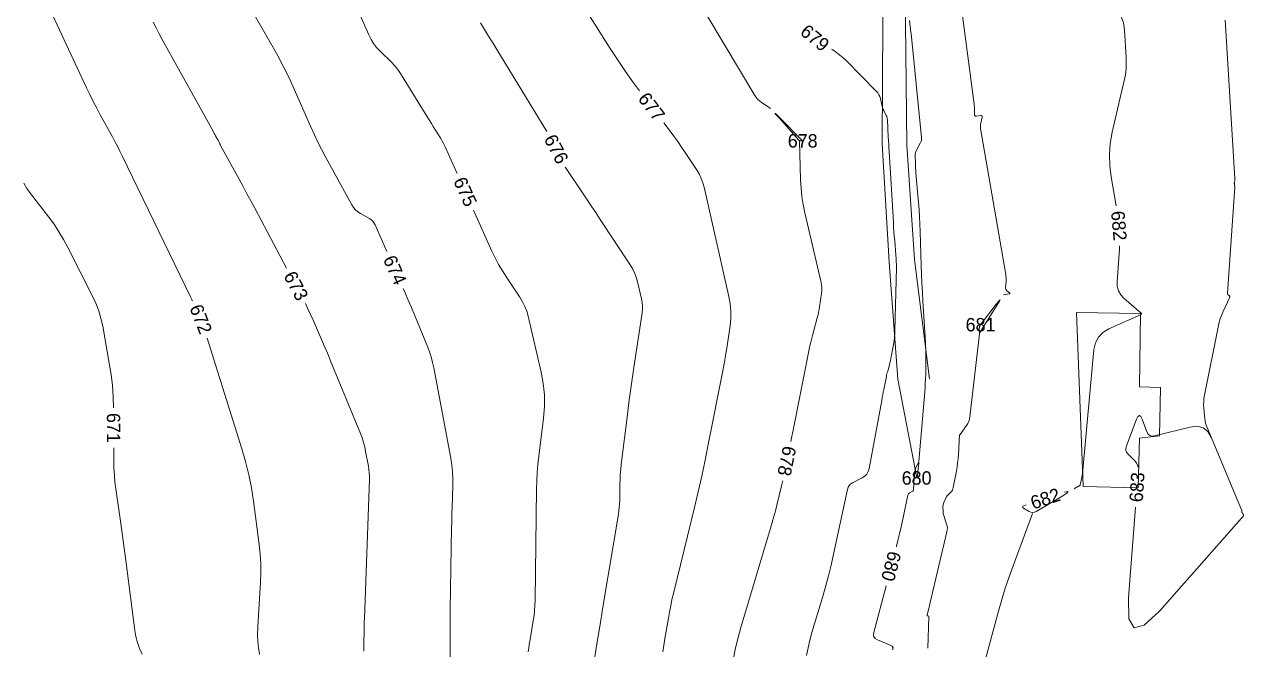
# Model space of a CAD drawing. Extents: x 9956 to 12723, y 9559 to 10903.
# Drawn here: x 10478 to 11025, y 10344 to 10624 of the extents above; entities that cross this region are included whole.
import ezdxf
from ezdxf.enums import TextEntityAlignment as Align

# ---------------------------------------------------------------- set-up
doc = ezdxf.new("R2010")
doc.units = 0
doc.header["$MEASUREMENT"] = 0
for name, color, linetype, lineweight in [('A-SITE-PLAY', 7, 'Continuous', 0), ('G-ANNO-BRDR', 7, 'Continuous', 0), ('PROJECT AREA', 7, 'Continuous', 0)]:
    doc.layers.add(name, color=color, linetype=linetype, lineweight=lineweight)
doc.styles.add('Style-Font 001', font='Font 001.shx')

msp = doc.modelspace()

# ---------------------------------------------------------------- linework, layer by layer
at = {"layer": 'A-SITE-PLAY', "color": 7, "lineweight": 0, "flags": 128}
for points in [[(10871.05, 10874.83), (10871.35, 10836.33), (10868.53, 10785.72), (10865.55, 10733.08), (10864.58, 10680.15), (10863.14, 10625.04), (10862.94, 10570.38), (10866.04, 10517.28), (10869.95, 10464.92), (10878.49, 10420.65)], [(10880.15, 10874.76), (10880.35, 10836.32), (10878.01, 10784.71), (10875.56, 10733.06), (10873.87, 10679.54), (10873.29, 10624.91), (10874, 10569.86), (10877.43, 10518.55), (10884.11, 10465.11)]]:
    msp.add_lwpolyline(points, dxfattribs=at)
msp.add_lwpolyline([(10949.95, 10494.84), (10978.74, 10494.31), (10978.19, 10461.4), (10987.6, 10461.18), (10987.23, 10439.44), (10978.22, 10438.44), (10977.63, 10416.13), (10952.97, 10416.73)], close=True, dxfattribs=at)
at = {"layer": 'G-ANNO-BRDR', "color": 43, "linetype": 'Continuous', "lineweight": 0, "flags": 128}
for points in [[(10919.87, 10655.44), (10940.05, 10650.66), (10944.24, 10649.39), (10948.17, 10647.63), (10951.83, 10645.36), (10955.24, 10642.61), (10966.36, 10632.39), (10968.47, 10630.07), (10970.04, 10627.49), (10971.06, 10624.65), (10971.53, 10621.54), (10972.28, 10609.22), (10972.35, 10606.59), (10972.23, 10603.97), (10971.92, 10601.37), (10971.42, 10598.78), (10966.06, 10575.58), (10965.16, 10570.6), (10964.77, 10565.61), (10964.88, 10560.6), (10965.49, 10555.58), (10967.73, 10542.58)], [(10572.35, 10644.06), (10589.27, 10614.7), (10591.98, 10609.85), (10594.56, 10604.93), (10597, 10599.94), (10599.31, 10594.89), (10606.64, 10578.26), (10608.24, 10574.72), (10609.92, 10571.21), (10611.68, 10567.74), (10613.51, 10564.31), (10625.16, 10543), (10625.9, 10541.83), (10626.79, 10540.8), (10627.81, 10539.9), (10628.97, 10539.15), (10633, 10536.89), (10633.8, 10536.35), (10634.49, 10535.71), (10635.06, 10534.96), (10635.52, 10534.11), (10640.83, 10522.07)], [(10721.5, 10644.01), (10740.99, 10613.2), (10744.22, 10608.19), (10747.56, 10603.27), (10751, 10598.41), (10754.1, 10594.23)], [(10486.04, 10639), (10506.16, 10595.57), (10507.63, 10592.47), (10509.15, 10589.4), (10510.73, 10586.36), (10512.36, 10583.34), (10517.78, 10573.54), (10518.93, 10571.44), (10520.05, 10569.31), (10521.14, 10567.18), (10522.2, 10565.02), (10552.79, 10501.75), (10553.06, 10501.21), (10553.33, 10500.67), (10553.6, 10500.14), (10553.69, 10499.98)], [(10812.84, 10586.26), (10808.68, 10589.01), (10807.83, 10589.64), (10807.07, 10590.35), (10806.4, 10591.14), (10805.81, 10592.02), (10777.9, 10639.02)], [(10897.37, 10639.33), (10904.11, 10588.25), (10904.19, 10587.61), (10904.24, 10586.98), (10904.27, 10586.34), (10904.28, 10585.69), (10904.28, 10583.6), (10904.34, 10583.21), (10904.51, 10582.95), (10904.79, 10582.82), (10905.18, 10582.81), (10907.07, 10583.05), (10907.41, 10583.04), (10907.63, 10582.93), (10907.73, 10582.7), (10907.7, 10582.35), (10907.07, 10579.65), (10906.97, 10579.07), (10906.92, 10578.49), (10906.94, 10577.91), (10907.01, 10577.32), (10918.27, 10511.8), (10918.38, 10511.04), (10918.44, 10510.27), (10918.46, 10509.51), (10918.43, 10508.74), (10918.24, 10506.01), (10918.25, 10505.59), (10918.36, 10505.21), (10918.56, 10504.87), (10918.84, 10504.57), (10919.93, 10503.63), (10920.09, 10503.45), (10920.12, 10503.31), (10920.02, 10503.2), (10919.79, 10503.13), (10917.33, 10502.72)], [(10536.09, 10624.97), (10537.39, 10622.35), (10538.73, 10619.76), (10540.13, 10617.19), (10562.89, 10576.06), (10563.16, 10575.56), (10563.45, 10575.06), (10563.73, 10574.56), (10564.02, 10574.06), (10565.07, 10572.23), (10565.21, 10571.98), (10565.34, 10571.73), (10565.47, 10571.48), (10565.58, 10571.22), (10565.96, 10570.37), (10566.04, 10570.19), (10566.13, 10570.01), (10566.22, 10569.83), (10566.31, 10569.65), (10574.57, 10554.54), (10576.34, 10551.3), (10578.1, 10548.05), (10579.85, 10544.8), (10581.58, 10541.55), (10595.89, 10514.69)], [(10682.76, 10624.61), (10684.6, 10621.62), (10686.45, 10618.63), (10688.28, 10615.63), (10690.12, 10612.64), (10712.5, 10575.97)], [(11016.72, 10625.78), (11021.06, 10554.9), (11021.07, 10554.65), (11021.06, 10554.4), (11021.03, 10554.16), (11020.98, 10553.91), (11020.8, 10553.12), (11020.77, 10552.94), (11020.75, 10552.77), (11020.76, 10552.6), (11020.78, 10552.43), (11020.91, 10551.64), (11020.94, 10551.46), (11020.95, 10551.29), (11020.96, 10551.12), (11020.95, 10550.95), (11017.64, 10503.52), (11017.65, 10503.29), (11017.71, 10503.08), (11017.82, 10502.89), (11017.98, 10502.72), (11018.57, 10502.21), (11018.67, 10502.1), (11018.73, 10501.97), (11018.73, 10501.83), (11018.69, 10501.69), (11015.58, 10494.94), (11014.96, 10493.48), (11014.43, 10492), (11013.98, 10490.48), (11013.63, 10488.93), (11007.4, 10457.71), (11007.16, 10456.27), (11007.04, 10454.83), (11007.02, 10453.38), (11007.11, 10451.93), (11007.57, 10447.17), (11007.71, 10446.17), (11007.91, 10445.17), (11008.2, 10444.2), (11008.56, 10443.25), (11023.98, 10406.35), (11024.02, 10406.22), (11024.06, 10406.1), (11024.08, 10405.97), (11024.1, 10405.84), (11024.12, 10405.41), (11024.14, 10405.32), (11024.16, 10405.23), (11024.2, 10405.15), (11024.24, 10405.07), (11024.93, 10404.09)], [(10840.22, 10612.92), (10840.82, 10612.52), (10842.43, 10611.4), (10843.97, 10610.2), (10845.44, 10608.92), (10846.86, 10607.57), (10860.37, 10593.9), (10860.97, 10593.2), (10861.45, 10592.44), (10861.82, 10591.62), (10862.08, 10590.73), (10862.72, 10587.73), (10862.88, 10587.1), (10863.08, 10586.48), (10863.31, 10585.87), (10863.59, 10585.28), (10864.7, 10583.09), (10864.91, 10582.62), (10865.07, 10582.13), (10865.17, 10581.63), (10865.23, 10581.11), (10865.62, 10573.5), (10865.71, 10571.87), (10865.8, 10570.25), (10865.89, 10568.62), (10865.99, 10566.99), (10867.9, 10535.22), (10868.03, 10533.19), (10868.17, 10531.16), (10868.32, 10529.13), (10868.49, 10527.1), (10869.06, 10520.48), (10869.16, 10519.06), (10869.22, 10517.64), (10869.25, 10516.22), (10869.24, 10514.8), (10868.62, 10486.89), (10868.55, 10485.28), (10868.42, 10483.68), (10868.23, 10482.08), (10867.98, 10480.48), (10866.96, 10474.85), (10866.79, 10473.96), (10866.6, 10473.08), (10866.39, 10472.2), (10866.15, 10471.33), (10865.36, 10468.48), (10865.19, 10467.87), (10865.04, 10467.26), (10864.9, 10466.64), (10864.77, 10466.02), (10863.61, 10460.3), (10863.37, 10459.07), (10863.13, 10457.84), (10862.89, 10456.61), (10862.67, 10455.38), (10857.08, 10424.82), (10856.68, 10423.46), (10856.02, 10422.31), (10855.09, 10421.35), (10853.9, 10420.59), (10849.58, 10418.42), (10848.75, 10417.89), (10848.09, 10417.22), (10847.6, 10416.41), (10847.3, 10415.47), (10841.11, 10386.48), (10840.01, 10381.57), (10838.82, 10376.7), (10837.52, 10371.85), (10836.13, 10367.02), (10831.42, 10351.3), (10830.48, 10347.92), (10829.65, 10344.51), (10828.96, 10341.07)], [(10827.25, 10571.75), (10826.27, 10571.73), (10826.06, 10571.74), (10825.87, 10571.8), (10825.7, 10571.9), (10825.55, 10572.04), (10816.65, 10581.99), (10815.23, 10583.61), (10814.79, 10584.18), (10815.34, 10583.7), (10816.86, 10582.19), (10827.13, 10571.8), (10827.14, 10571.79), (10827.16, 10571.78), (10827.17, 10571.77), (10827.19, 10571.76), (10827.25, 10571.75), (10827.27, 10571.75), (10827.27, 10571.75), (10827.26, 10571.75), (10827.25, 10571.75)], [(10764.95, 10579.87), (10767.77, 10576.15), (10769.53, 10573.78), (10771.25, 10571.39), (10772.93, 10568.97), (10774.57, 10566.52), (10779.88, 10558.47), (10780.93, 10556.71), (10781.81, 10554.88), (10782.52, 10552.97), (10783.06, 10550.99), (10794.2, 10501.97), (10794.79, 10498.69), (10795.07, 10495.4), (10795.04, 10492.09), (10794.7, 10488.78), (10793.08, 10477.92), (10792.72, 10475.6), (10792.34, 10473.28), (10791.92, 10470.97), (10791.48, 10468.66), (10784.95, 10435.59), (10783.51, 10428.51), (10781.99, 10421.45), (10780.39, 10414.41), (10778.72, 10407.38), (10769.31, 10368.8), (10768.66, 10366.04), (10768.07, 10363.27), (10767.52, 10360.49), (10767.03, 10357.7), (10765.5, 10348.57), (10765.18, 10346.61), (10764.86, 10344.66), (10764.55, 10342.7)], [(10821.92, 10437.01), (10822.22, 10438.55), (10822.65, 10440.68), (10823.08, 10442.81), (10830.53, 10479.77), (10830.9, 10481.53), (10831.31, 10483.29), (10831.75, 10485.04), (10832.21, 10486.78), (10833.8, 10492.45), (10834.12, 10493.67), (10834.4, 10494.89), (10834.64, 10496.13), (10834.85, 10497.37), (10835.72, 10503.28), (10835.84, 10504.55), (10835.85, 10505.8), (10835.74, 10507.06), (10835.51, 10508.31), (10828.23, 10539.52), (10827.48, 10543.17), (10826.91, 10546.85), (10826.52, 10550.55), (10826.33, 10554.28), (10825.84, 10571.72)], [(10720.78, 10560.01), (10720.93, 10559.77), (10729.18, 10547.47), (10730.94, 10544.83), (10732.7, 10542.19), (10734.46, 10539.55), (10736.2, 10536.9), (10749.92, 10516.09), (10751.06, 10514.18), (10752.01, 10512.2), (10752.79, 10510.13), (10753.37, 10507.99), (10754.99, 10500.85), (10755.27, 10499.32), (10755.4, 10497.79), (10755.39, 10496.24), (10755.23, 10494.7), (10751.58, 10470.17), (10750.82, 10464.92), (10750.08, 10459.65), (10749.38, 10454.39), (10748.71, 10449.12), (10745.91, 10426.6), (10745.67, 10424.4), (10745.49, 10422.19), (10745.37, 10419.99), (10745.31, 10417.77), (10745.21, 10410.54), (10745.16, 10408.99), (10745.05, 10407.45), (10744.89, 10405.91), (10744.66, 10404.38), (10737.69, 10362.74), (10736.24, 10354.01), (10734.82, 10345.27), (10733.42, 10336.52)], [(10518.25, 10452.05), (10518.12, 10456.96), (10517.76, 10462.02), (10517.19, 10467.06), (10516.4, 10472.08), (10513.43, 10488.65), (10512.66, 10492.16), (10511.66, 10495.58), (10510.4, 10498.92), (10508.89, 10502.18), (10497.83, 10523.98), (10495.91, 10527.53), (10493.84, 10530.98), (10491.61, 10534.33), (10489.21, 10537.58), (10481.05, 10548.13), (10479.47, 10550.37), (10478.09, 10552.73)], [(10969.29, 10524.7), (10969.23, 10523.26), (10968.2, 10508.54), (10968.28, 10506.41), (10968.82, 10504.47), (10969.82, 10502.73), (10971.28, 10501.18), (10979.01, 10494.52), (10979.07, 10494.45), (10979.11, 10494.38), (10979.11, 10494.3), (10979.08, 10494.21), (10978.9, 10493.82), (10978.89, 10493.8), (10978.88, 10493.79), (10978.86, 10493.79), (10978.84, 10493.79), (10978.77, 10493.8), (10978.75, 10493.8), (10978.73, 10493.8), (10978.72, 10493.79), (10978.7, 10493.79), (10964.52, 10487.48), (10961.83, 10485.88), (10959.81, 10483.8), (10958.49, 10481.22), (10957.84, 10478.15), (10952.9, 10424.05), (10952.81, 10423.25), (10952.7, 10422.45), (10952.56, 10421.66), (10952.4, 10420.87), (10951.65, 10417.55), (10951.6, 10417.39), (10951.51, 10417.25), (10951.4, 10417.14), (10951.26, 10417.05), (10950.74, 10416.8), (10950.63, 10416.74), (10950.52, 10416.68), (10950.42, 10416.62), (10950.31, 10416.56), (10948.99, 10415.69)], [(10648.09, 10505.6), (10649, 10503.55), (10650.43, 10500.27), (10651.84, 10496.98), (10653.23, 10493.68), (10654.59, 10490.38), (10659.02, 10479.56), (10659.91, 10477.22), (10660.67, 10474.85), (10661.32, 10472.44), (10661.84, 10470), (10669.52, 10429.42), (10670.01, 10426.38), (10670.32, 10423.34), (10670.47, 10420.28), (10670.44, 10417.21), (10670.08, 10407.15), (10670, 10404.99), (10669.94, 10402.84), (10669.89, 10400.68), (10669.85, 10398.53), (10669.22, 10361.52), (10669.14, 10353.59), (10669.14, 10345.66), (10669.23, 10337.73)], [(10906.99, 10489.32), (10914.06, 10498.48), (10915.31, 10500.05), (10915.8, 10500.53), (10915.52, 10499.91), (10914.48, 10498.19), (10906.51, 10485.55), (10906.51, 10485.54), (10906.5, 10485.53), (10906.5, 10485.52), (10906.49, 10485.51), (10906.47, 10485.48), (10906.47, 10485.48), (10906.46, 10485.48), (10906.46, 10485.48), (10906.46, 10485.48), (10906.44, 10487.65), (10906.47, 10488.11), (10906.57, 10488.53), (10906.75, 10488.94), (10906.99, 10489.32)], [(10604.3, 10498.78), (10605.31, 10496.74), (10606.65, 10493.89), (10607.93, 10491.02), (10612.04, 10481.59), (10612.92, 10479.57), (10613.78, 10477.54), (10614.63, 10475.51), (10615.47, 10473.47), (10628.97, 10440.47), (10629.71, 10438.52), (10630.34, 10436.55), (10630.88, 10434.54), (10631.32, 10432.51), (10632.59, 10425.82), (10632.82, 10424.38), (10632.97, 10422.93), (10633.04, 10421.49), (10633.02, 10420.03), (10630.76, 10357.57), (10630.71, 10356.13), (10630.67, 10354.68), (10630.63, 10353.23), (10630.6, 10351.78), (10630.52, 10347.05), (10630.51, 10346.04), (10630.51, 10345.02), (10630.52, 10344.01), (10630.55, 10342.99)], [(10906.46, 10485.47), (10906.46, 10485.37), (10906.46, 10485.34), (10906.46, 10485.32), (10906.45, 10485.3), (10906.45, 10485.28), (10902.24, 10447.96), (10902.06, 10446.92), (10901.75, 10445.92), (10901.31, 10444.97), (10900.74, 10444.07), (10897.85, 10440.04), (10897.83, 10440.02), (10897.81, 10440), (10897.78, 10440), (10897.75, 10440), (10897.64, 10440.01), (10897.62, 10440.01), (10897.6, 10440), (10897.59, 10439.99), (10897.59, 10439.97), (10897.05, 10431.05), (10896.91, 10429.19), (10896.71, 10427.34), (10896.46, 10425.49), (10896.15, 10423.65), (10894.79, 10416.26), (10894.64, 10415.7), (10894.42, 10415.17), (10894.11, 10414.7), (10893.72, 10414.26), (10892.31, 10412.91), (10892.02, 10412.61), (10891.77, 10412.28), (10891.55, 10411.94), (10891.36, 10411.57), (10890.49, 10409.62), (10890.33, 10409.2), (10890.22, 10408.77), (10890.16, 10408.33), (10890.14, 10407.88), (10890.2, 10405.64), (10890.23, 10405.17), (10890.29, 10404.7), (10890.39, 10404.23), (10890.52, 10403.77), (10891.8, 10399.88), (10892.01, 10399.04), (10892.11, 10398.2), (10892.08, 10397.36), (10891.94, 10396.5), (10884.42, 10364.81), (10884.26, 10364.13), (10884.09, 10363.46), (10883.92, 10362.78), (10883.74, 10362.11), (10882.99, 10359.27), (10882.97, 10359.14), (10883, 10359.02), (10883.07, 10358.93), (10883.19, 10358.86), (10883.66, 10358.67), (10883.75, 10358.62), (10883.81, 10358.56), (10883.84, 10358.47), (10883.85, 10358.37), (10883.32, 10344.33)], [(10560.21, 10483.24), (10575.82, 10433.69), (10577.5, 10427.91), (10578.93, 10422.08), (10580.1, 10416.18), (10581.02, 10410.23), (10583.59, 10390.7), (10584.04, 10386.51), (10584.29, 10382.32), (10584.33, 10378.12), (10584.17, 10373.91), (10582.92, 10354.04), (10582.83, 10349.8), (10583.1, 10345.6), (10583.72, 10341.44)], [(10977.59, 10425.43), (10977.38, 10426.29), (10976.84, 10427.38), (10976.03, 10428.38), (10972.98, 10431.48), (10972.45, 10432.17), (10972.16, 10432.91), (10972.12, 10433.71), (10972.33, 10434.56), (10976.93, 10446.91), (10977.57, 10448.19), (10978.2, 10448.62), (10978.84, 10448.19), (10979.47, 10446.9), (10981.54, 10441.3), (10982.09, 10440.29), (10982.83, 10439.66), (10983.77, 10439.4), (10984.91, 10439.52), (11000.91, 10443.45), (11004.08, 10443.78), (11006.73, 10443.09), (11008.87, 10441.37), (11010.49, 10438.62), (11023.98, 10406.35), (11024.02, 10406.22), (11024.06, 10406.1), (11024.08, 10405.97), (11024.1, 10405.84), (11024.12, 10405.41), (11024.14, 10405.32), (11024.16, 10405.23), (11024.2, 10405.15), (11024.24, 10405.07), (11024.79, 10404.29), (11024.85, 10404.19), (11024.88, 10404.08), (11024.88, 10403.97), (11024.86, 10403.85), (11024.75, 10403.46), (11024.73, 10403.38), (11024.69, 10403.31), (11024.64, 10403.24), (11024.58, 10403.18), (11024.26, 10402.86), (11024.19, 10402.79), (11024.13, 10402.73), (11024.06, 10402.66), (11024, 10402.58)], [(10531.09, 10341.68), (10529.96, 10344.21), (10529.05, 10346.8), (10528.36, 10349.46), (10527.89, 10352.19), (10523.79, 10383.62), (10523.2, 10388.04), (10522.61, 10392.45), (10522, 10396.87), (10521.38, 10401.28), (10519.33, 10415.7), (10518.94, 10418.79), (10518.66, 10421.89), (10518.49, 10425), (10518.41, 10428.12), (10518.37, 10434.05)], [(10796.25, 10339.83), (10797.19, 10344.47), (10798.3, 10349.06), (10799.57, 10353.62), (10812.89, 10398.09), (10813.64, 10400.67), (10814.37, 10403.26), (10815.05, 10405.86), (10815.71, 10408.47), (10817.79, 10417.01), (10818.23, 10418.84), (10818.35, 10419.37)], [(10944.57, 10414.17), (10945.48, 10414.44), (10946.29, 10414.46), (10945.75, 10413.86), (10943.85, 10412.65)], [(10943.85, 10412.65), (10931.88, 10405.54), (10931.11, 10405.2), (10930.34, 10405.09), (10929.57, 10405.21), (10928.81, 10405.56), (10926.31, 10407.09), (10925.91, 10407.4), (10925.8, 10407.68), (10925.97, 10407.92), (10926.43, 10408.14), (10927.48, 10408.49)], [(11024, 10402.58), (10987.21, 10360.89), (10980.4, 10354.54), (10975.81, 10353.41), (10973.42, 10357.5), (10973.25, 10366.8), (10976.42, 10407.49)], [(10907.4, 10332.76), (10915.05, 10360.95), (10916.51, 10366.09), (10918.08, 10371.18), (10919.78, 10376.25), (10921.59, 10381.27), (10930.34, 10404.62)]]:
    msp.add_lwpolyline(points, dxfattribs=at)
at = {"layer": 'PROJECT AREA', "color": 43, "linetype": 'Continuous', "lineweight": 0, "flags": 128}
for points in [[(10625.21, 10636.31), (10632.73, 10619.24), (10633.73, 10617.24), (10634.9, 10615.36), (10636.25, 10613.59), (10637.78, 10611.95), (10643.05, 10606.8), (10644.14, 10605.66), (10645.16, 10604.47), (10646.1, 10603.22), (10646.97, 10601.9), (10659.26, 10582.06), (10660.05, 10580.78), (10660.84, 10579.5), (10661.63, 10578.21), (10662.41, 10576.93), (10664.97, 10572.74), (10665.51, 10571.83), (10666.01, 10570.91), (10666.49, 10569.97), (10666.94, 10569.02), (10672.28, 10557.15)], [(10879.36, 10428.04), (10882.09, 10461.08), (10882.23, 10463.08), (10882.34, 10465.09), (10882.4, 10467.1), (10882.42, 10469.1), (10882.43, 10475.67), (10882.42, 10477.07), (10882.39, 10478.48), (10882.34, 10479.88), (10882.27, 10481.29), (10881.15, 10499.9), (10880.93, 10503.89), (10880.73, 10507.88), (10880.55, 10511.87), (10880.41, 10515.86), (10879.91, 10531.1), (10879.78, 10534.36), (10879.61, 10537.62), (10879.4, 10540.88), (10879.15, 10544.14), (10878.05, 10557.31), (10877.96, 10558.38), (10877.9, 10559.44), (10877.85, 10560.51), (10877.81, 10561.57), (10877.72, 10565.06), (10877.75, 10565.79), (10877.87, 10566.5), (10878.09, 10567.19), (10878.41, 10567.85), (10879.99, 10570.68), (10880.27, 10571.3), (10880.46, 10571.94), (10880.54, 10572.59), (10880.52, 10573.27), (10875.82, 10619.83), (10875.74, 10620.61), (10875.65, 10621.39), (10875.55, 10622.18), (10875.45, 10622.96), (10875.1, 10625.63)], [(10679.67, 10540.73), (10687.96, 10522.31), (10689.39, 10519.3), (10690.95, 10516.35), (10692.62, 10513.47), (10694.42, 10510.66), (10700.51, 10501.59), (10701.71, 10499.6), (10702.73, 10497.53), (10703.55, 10495.38), (10704.17, 10493.14), (10710, 10468.09), (10710.97, 10462.95), (10711.47, 10457.8), (10711.51, 10452.61), (10711.09, 10447.41), (10708.97, 10430.36), (10708.57, 10426.71), (10708.27, 10423.04), (10708.07, 10419.37), (10707.97, 10415.7), (10707.31, 10365.83), (10707.23, 10363.51), (10707.07, 10361.19), (10706.82, 10358.89), (10706.48, 10356.59), (10705.22, 10349.1), (10704.96, 10347.49), (10704.7, 10345.89), (10704.44, 10344.28), (10704.19, 10342.67)], [(10878.33, 10420.6), (10877.68, 10420.74), (10877.51, 10420.8), (10877.39, 10420.91), (10877.33, 10421.05), (10877.33, 10421.23), (10877.6, 10423.61), (10877.68, 10424.11), (10877.8, 10424.61), (10877.96, 10425.08), (10878.16, 10425.55), (10879, 10427.29), (10879.16, 10427.57), (10879.25, 10427.64), (10879.3, 10427.53), (10879.28, 10427.21), (10878.63, 10420.82), (10878.6, 10420.7), (10878.54, 10420.62), (10878.45, 10420.59), (10878.33, 10420.6)], [(10869.26, 10389.7), (10869.35, 10390.07), (10870.1, 10393.12), (10870.82, 10396.18), (10871.49, 10399.25), (10874.39, 10412.84), (10874.51, 10413.19), (10874.69, 10413.5), (10874.94, 10413.75), (10875.25, 10413.95), (10876.4, 10414.52), (10876.61, 10414.67), (10876.77, 10414.84), (10876.88, 10415.06), (10876.92, 10415.32), (10877.28, 10420.83)], [(10867.54, 10343.62), (10867.82, 10344.42), (10867.38, 10345.14), (10866.22, 10345.8), (10860.77, 10348), (10859.79, 10348.57), (10859.18, 10349.32), (10858.94, 10350.26), (10859.08, 10351.38), (10864.65, 10372.31)]]:
    msp.add_lwpolyline(points, dxfattribs=at)

# ---------------------------------------------------------------- texts
at = {"layer": 'G-ANNO-BRDR', "color": 43, "linetype": 'Continuous', "lineweight": 0, "style": 'Style-Font 001'}
for s, rotation, p in [('679', 320.4809, (10832.73, 10617.91)), ('677', 307.0878, (10759.52, 10587.05)), ('676', 297.4253, (10716.79, 10568.07)), ('682', 274.9881, (10969.07, 10533.69)), ('674', 293.7973, (10644.46, 10513.84)), ('673', 297.858, (10600.12, 10506.75)), ('672', 291.2786, (10557.47, 10491.82)), ('671', 270.3854, (10518.32, 10443.05)), ('678', 258.5642, (10820.17, 10428.19)), ('683', 86.2724, (10977.12, 10416.46)), ('682', 18.3669, (10936.02, 10411.35))]:
    msp.add_text(s, height=6, rotation=rotation, dxfattribs=at).set_placement(p, align=Align.MIDDLE_CENTER)
for s, p in [('678', (10827.25, 10571.75)), ('681', (10906.99, 10489.32))]:
    msp.add_text(s, height=6, dxfattribs=at).set_placement(p, align=Align.MIDDLE_CENTER)
at = {"layer": 'PROJECT AREA', "color": 43, "linetype": 'Continuous', "lineweight": 0, "style": 'Style-Font 001'}
for s, rotation, p in [('675', 294.2305, (10675.97, 10548.94)), ('680', 255.1567, (10866.96, 10381))]:
    msp.add_text(s, height=6, rotation=rotation, dxfattribs=at).set_placement(p, align=Align.MIDDLE_CENTER)
msp.add_text('680', height=6, dxfattribs=at).set_placement((10878.33, 10420.6), align=Align.MIDDLE_CENTER)

doc.saveas('drawing.dxf')
